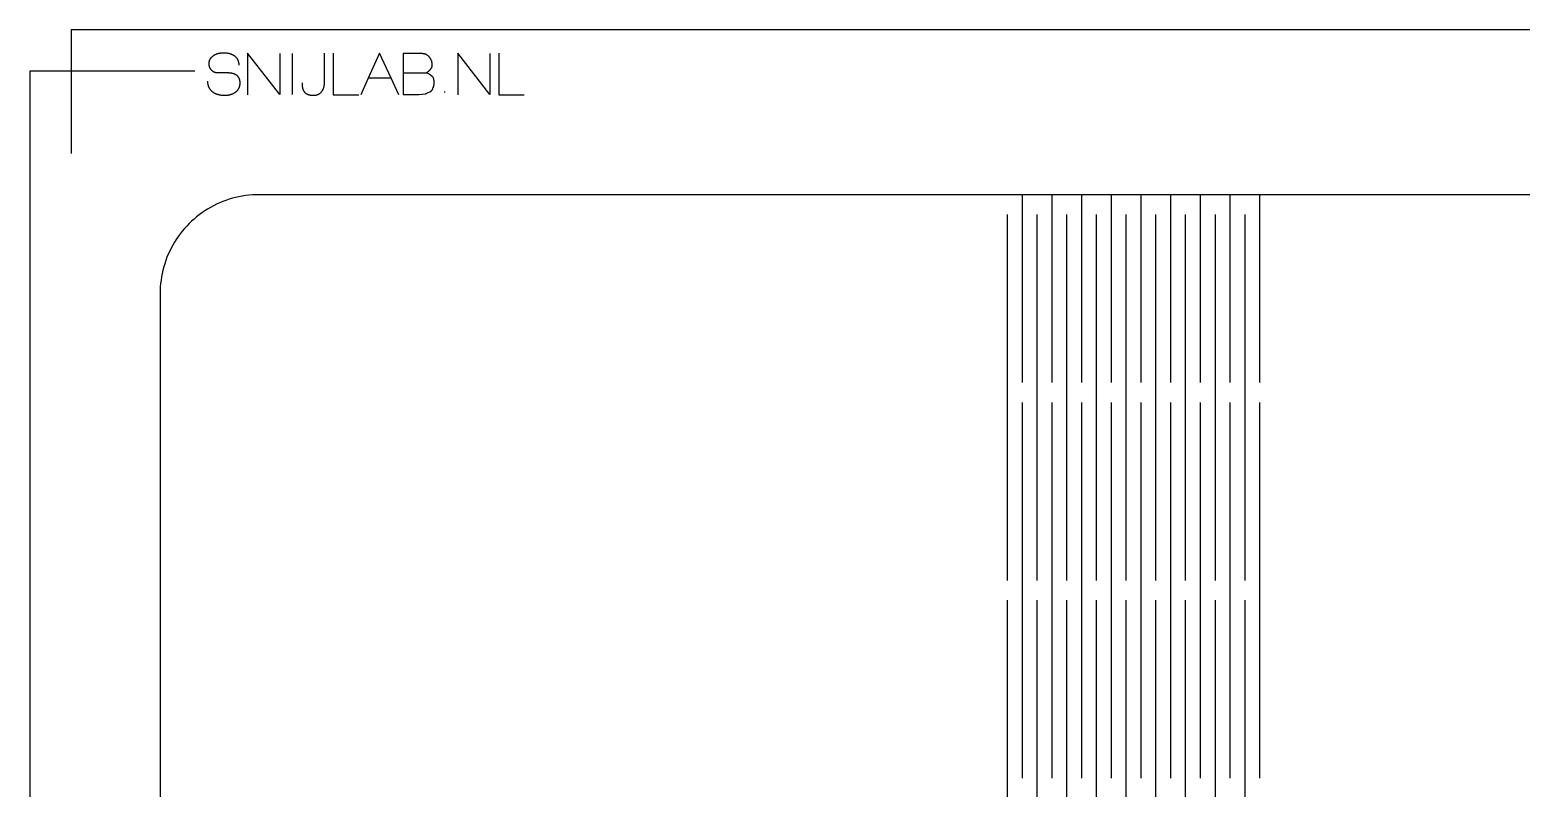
# Model space of a CAD drawing. Extents: x -180 to 180, y -173 to 173.
# Drawn here: x -179.9 to 0.9, y 81 to 173 of the extents above; entities that cross this region are included whole.
import ezdxf

# ---------------------------------------------------------------- set-up
doc = ezdxf.new("R2010")
doc.units = 0
doc.header["$MEASUREMENT"] = 0
doc.layers.get('0').update_dxf_attribs({"linetype": 'CONTINUOUS'})

msp = doc.modelspace()

# ---------------------------------------------------------------- linework, layer by layer
for p, q in [((116.09, 173), (-174.91, 173)), ((-174.91, 173), (-174.91, 158)), ((-157.54, 169.94), (-157.51, 169.96)), ((-157.51, 169.96), (-157.48, 169.98)), ((-157.48, 169.98), (-157.45, 169.99)), ((-157.45, 169.99), (-157.41, 170.01)), ((-157.41, 170.01), (-157.38, 170.03)), ((-157.38, 170.03), (-157.35, 170.04)), ((-157.35, 170.04), (-157.31, 170.06)), ((-157.31, 170.06), (-157.28, 170.07)), ((-157.28, 170.07), (-157.24, 170.08)), ((-157.24, 170.08), (-157.21, 170.09)), ((-157.21, 170.09), (-157.17, 170.11)), ((-157.17, 170.11), (-157.13, 170.12)), ((-157.13, 170.12), (-157.1, 170.13)), ((-157.1, 170.13), (-157.06, 170.14)), ((-157.06, 170.14), (-157.02, 170.15)), ((-157.02, 170.15), (-156.98, 170.16)), ((-156.98, 170.16), (-156.95, 170.16)), ((-156.95, 170.16), (-156.89, 170.18)), ((-156.89, 170.18), (-156.85, 170.18)), ((-156.85, 170.18), (-156.81, 170.19)), ((-156.81, 170.19), (-156.77, 170.19)), ((-156.77, 170.19), (-156.73, 170.2)), ((-156.73, 170.2), (-156.69, 170.2)), ((-156.69, 170.2), (-156.64, 170.21)), ((-156.64, 170.21), (-156.6, 170.21)), ((-156.6, 170.21), (-156.56, 170.21)), ((-156.56, 170.21), (-156.52, 170.21)), ((-156.52, 170.21), (-156.47, 170.21)), ((-156.47, 170.21), (-156.43, 170.21)), ((-156.43, 170.21), (-156.38, 170.21)), ((-156.38, 170.21), (-156.33, 170.21)), ((-156.33, 170.21), (-156.28, 170.21)), ((-156.28, 170.21), (-156.23, 170.21)), ((-156.23, 170.21), (-156.19, 170.2)), ((-156.19, 170.2), (-156.14, 170.2)), ((-156.14, 170.2), (-156.1, 170.2)), ((-156.1, 170.2), (-156.05, 170.19)), ((-156.05, 170.19), (-156.01, 170.19)), ((-156.01, 170.19), (-155.96, 170.18)), ((-155.96, 170.18), (-155.92, 170.17)), ((-155.92, 170.17), (-155.88, 170.17)), ((-155.88, 170.17), (-155.83, 170.16)), ((-155.83, 170.16), (-155.79, 170.15)), ((-155.79, 170.15), (-155.75, 170.14)), ((-155.75, 170.14), (-155.71, 170.13)), ((-155.71, 170.13), (-155.67, 170.12)), ((-155.67, 170.12), (-155.63, 170.11)), ((-155.63, 170.11), (-155.59, 170.09)), ((-155.59, 170.09), (-155.55, 170.08)), ((-155.55, 170.08), (-155.52, 170.07)), ((-155.52, 170.07), (-155.48, 170.05)), ((-155.48, 170.05), (-155.44, 170.04)), ((-155.44, 170.04), (-155.41, 170.02)), ((-155.41, 170.02), (-155.37, 170.01)), ((-155.37, 170.01), (-155.34, 169.99)), ((-155.34, 169.99), (-155.31, 169.97)), ((-155.31, 169.97), (-155.27, 169.96)), ((-149.61, 165.15), (-153.52, 170.15)), ((-153.52, 170.15), (-153.52, 165.12)), ((-149.61, 170.13), (-149.61, 165.15)), ((-148.1, 170.12), (-148.11, 165.15)), ((-144.18, 166.69), (-144.18, 170.15)), ((-143.13, 170.15), (-143.13, 165.12)), ((-137.52, 170.15), (-138.87, 167.14)), ((-136.09, 167.14), (-137.52, 170.15)), ((-132.61, 170.12), (-134.64, 170.12)), ((-134.64, 170.12), (-134.64, 165.15)), ((-132.56, 170.12), (-132.61, 170.12)), ((-132.5, 170.12), (-132.56, 170.12)), ((-132.45, 170.11), (-132.5, 170.12)), ((-132.4, 170.11), (-132.45, 170.11)), ((-132.36, 170.11), (-132.4, 170.11)), ((-132.31, 170.11), (-132.36, 170.11)), ((-132.27, 170.1), (-132.31, 170.11)), ((-132.23, 170.1), (-132.27, 170.1)), ((-132.19, 170.09), (-132.23, 170.1)), ((-132.15, 170.09), (-132.19, 170.09)), ((-132.11, 170.08), (-132.15, 170.09)), ((-132.08, 170.07), (-132.11, 170.08)), ((-132.04, 170.07), (-132.08, 170.07)), ((-132.01, 170.06), (-132.04, 170.07)), ((-131.98, 170.05), (-132.01, 170.06)), ((-131.91, 170.03), (-131.98, 170.05)), ((-131.85, 170), (-131.91, 170.03)), ((-131.82, 169.99), (-131.85, 170)), ((-131.8, 169.99), (-131.82, 169.99)), ((-131.76, 169.97), (-131.8, 169.99)), ((-131.68, 169.9), (-131.76, 169.97)), ((-124.12, 165.15), (-128.03, 170.15)), ((-128.03, 170.15), (-128.03, 165.12)), ((-124.12, 170.13), (-124.12, 165.15)), ((-123.06, 170.15), (-123.06, 165.12)), ((-158.18, 168.92), (-158.17, 168.96)), ((-158.18, 168.88), (-158.18, 168.92)), ((-158.18, 168.83), (-158.18, 168.88)), ((-158.18, 168.79), (-158.18, 168.83)), ((-158.17, 168.76), (-158.18, 168.79)), ((-158.17, 169.04), (-158.16, 169.08)), ((-158.17, 169), (-158.17, 169.04)), ((-158.17, 168.96), (-158.17, 169)), ((-158.17, 168.72), (-158.17, 168.76)), ((-158.16, 168.68), (-158.17, 168.72)), ((-158.16, 169.11), (-158.15, 169.15)), ((-158.16, 169.08), (-158.16, 169.11)), ((-158.16, 168.65), (-158.16, 168.68)), ((-158.15, 168.61), (-158.16, 168.65)), ((-158.15, 169.15), (-158.14, 169.19)), ((-158.14, 168.58), (-158.15, 168.61)), ((-158.14, 169.19), (-158.13, 169.23)), ((-158.13, 168.54), (-158.14, 168.58)), ((-158.13, 169.23), (-158.12, 169.26)), ((-158.12, 168.51), (-158.13, 168.54)), ((-158.12, 169.26), (-158.11, 169.3)), ((-158.11, 168.47), (-158.12, 168.51)), ((-158.11, 169.3), (-158.09, 169.33)), ((-158.1, 168.44), (-158.11, 168.47)), ((-158.08, 168.41), (-158.1, 168.44)), ((-158.09, 169.33), (-158.08, 169.37)), ((-158.08, 169.37), (-158.06, 169.4)), ((-158.07, 168.37), (-158.08, 168.41)), ((-158.05, 168.34), (-158.07, 168.37)), ((-158.06, 169.4), (-158.05, 169.43)), ((-158.05, 169.43), (-158.03, 169.46)), ((-158.03, 168.31), (-158.05, 168.34)), ((-158.03, 169.46), (-158.01, 169.5)), ((-158.01, 168.28), (-158.03, 168.31)), ((-158.01, 169.5), (-157.99, 169.53)), ((-157.99, 168.24), (-158.01, 168.28)), ((-157.99, 169.53), (-157.97, 169.56)), ((-157.98, 168.22), (-157.99, 168.24)), ((-157.96, 168.2), (-157.98, 168.22)), ((-157.97, 169.56), (-157.95, 169.59)), ((-157.94, 168.18), (-157.96, 168.2)), ((-157.95, 169.59), (-157.93, 169.62)), ((-157.93, 168.16), (-157.94, 168.18)), ((-157.93, 169.62), (-157.9, 169.65)), ((-157.91, 168.14), (-157.93, 168.16)), ((-157.9, 169.65), (-157.88, 169.68)), ((-157.88, 169.68), (-157.85, 169.7)), ((-157.85, 169.7), (-157.82, 169.73)), ((-157.82, 169.73), (-157.79, 169.76)), ((-157.79, 169.76), (-157.77, 169.78)), ((-157.77, 169.78), (-157.73, 169.81)), ((-157.73, 169.81), (-157.7, 169.83)), ((-157.7, 169.83), (-157.67, 169.86)), ((-157.67, 169.86), (-157.64, 169.88)), ((-157.64, 169.88), (-157.6, 169.9)), ((-157.6, 169.9), (-157.57, 169.92)), ((-157.57, 169.92), (-157.54, 169.94)), ((-155.27, 169.96), (-155.24, 169.94)), ((-155.24, 169.94), (-155.21, 169.92)), ((-155.21, 169.92), (-155.18, 169.9)), ((-155.18, 169.9), (-155.15, 169.88)), ((-155.15, 169.88), (-155.11, 169.85)), ((-155.11, 169.85), (-155.08, 169.83)), ((-155.08, 169.83), (-155.05, 169.8)), ((-155.05, 169.8), (-155.02, 169.77)), ((-155.02, 169.77), (-154.99, 169.75)), ((-154.99, 169.75), (-154.96, 169.72)), ((-154.96, 169.72), (-154.93, 169.69)), ((-154.93, 169.69), (-154.9, 169.66)), ((-154.9, 169.66), (-154.88, 169.63)), ((-154.88, 169.63), (-154.85, 169.6)), ((-154.85, 169.6), (-154.83, 169.57)), ((-154.83, 169.57), (-154.8, 169.53)), ((-154.8, 169.53), (-154.78, 169.5)), ((-154.78, 169.5), (-154.76, 169.47)), ((-154.76, 169.47), (-154.74, 169.43)), ((-154.74, 169.43), (-154.72, 169.4)), ((-154.72, 169.4), (-154.7, 169.36)), ((-154.7, 169.36), (-154.69, 169.32)), ((-154.69, 169.32), (-154.67, 169.29)), ((-154.67, 169.29), (-154.66, 169.25)), ((-154.66, 169.25), (-154.64, 169.21)), ((-154.64, 169.21), (-154.63, 169.17)), ((-154.63, 169.17), (-154.62, 169.13)), ((-154.62, 169.13), (-154.61, 169.08)), ((-154.61, 169.08), (-154.6, 169.04)), ((-154.6, 169.04), (-154.59, 169)), ((-154.59, 169), (-154.58, 168.96)), ((-154.58, 168.96), (-154.58, 168.91)), ((-154.58, 168.91), (-154.57, 168.87)), ((-154.57, 168.87), (-154.57, 168.82)), ((-154.57, 168.82), (-154.56, 168.77)), ((-154.56, 168.77), (-154.56, 168.72)), ((-131.62, 169.83), (-131.68, 169.9)), ((-131.55, 169.77), (-131.62, 169.83)), ((-131.5, 169.71), (-131.55, 169.77)), ((-131.47, 169.68), (-131.5, 169.71)), ((-131.45, 169.65), (-131.47, 169.68)), ((-131.42, 169.62), (-131.45, 169.65)), ((-131.4, 169.6), (-131.42, 169.62)), ((-131.38, 169.57), (-131.4, 169.6)), ((-131.39, 168.14), (-131.36, 168.18)), ((-131.36, 169.55), (-131.38, 169.57)), ((-131.34, 169.52), (-131.36, 169.55)), ((-131.36, 168.18), (-131.33, 168.21)), ((-131.32, 169.5), (-131.34, 169.52)), ((-131.33, 168.21), (-131.3, 168.24)), ((-131.21, 169.24), (-131.32, 169.5)), ((-131.3, 168.24), (-131.28, 168.27)), ((-131.28, 168.27), (-131.27, 168.29)), ((-131.27, 168.29), (-131.25, 168.31)), ((-131.25, 168.31), (-131.24, 168.33)), ((-131.24, 168.33), (-131.23, 168.35)), ((-131.23, 168.35), (-131.21, 168.37)), ((-131.2, 169.22), (-131.21, 169.24)), ((-131.21, 168.37), (-131.2, 168.4)), ((-131.19, 169.19), (-131.2, 169.22)), ((-131.2, 168.4), (-131.18, 168.43)), ((-131.18, 169.17), (-131.19, 169.19)), ((-131.17, 169.14), (-131.18, 169.17)), ((-131.18, 168.43), (-131.17, 168.46)), ((-131.17, 169.12), (-131.17, 169.14)), ((-131.16, 169.09), (-131.17, 169.12)), ((-131.17, 168.46), (-131.16, 168.49)), ((-131.15, 169.07), (-131.16, 169.09)), ((-131.16, 168.49), (-131.15, 168.52)), ((-131.15, 169.04), (-131.15, 169.07)), ((-131.14, 169.01), (-131.15, 169.04)), ((-131.15, 168.52), (-131.14, 168.56)), ((-131.14, 168.97), (-131.14, 169.01)), ((-131.13, 168.93), (-131.14, 168.97)), ((-131.14, 168.56), (-131.13, 168.59)), ((-131.13, 168.89), (-131.13, 168.93)), ((-131.13, 168.86), (-131.13, 168.89)), ((-131.13, 168.83), (-131.13, 168.86)), ((-131.12, 168.8), (-131.13, 168.83)), ((-131.13, 168.62), (-131.12, 168.65)), ((-131.13, 168.59), (-131.13, 168.62)), ((-131.12, 168.77), (-131.12, 168.8)), ((-131.12, 168.74), (-131.12, 168.77)), ((-131.12, 168.71), (-131.12, 168.74)), ((-131.12, 168.68), (-131.12, 168.71)), ((-131.12, 168.65), (-131.12, 168.68)), ((-159.91, 168), (-179.91, 168)), ((-179.91, 168), (-179.91, -11)), ((-158.37, 166.75), (-158.37, 166.72)), ((-158.37, 166.72), (-158.37, 166.69)), ((-158.37, 166.69), (-158.36, 166.67)), ((-158.36, 166.67), (-158.36, 166.64)), ((-158.36, 166.64), (-158.36, 166.61)), ((-158.36, 166.61), (-158.36, 166.59)), ((-158.36, 166.59), (-158.36, 166.56)), ((-158.36, 166.56), (-158.35, 166.54)), ((-158.35, 166.54), (-158.35, 166.51)), ((-158.35, 166.51), (-158.34, 166.46)), ((-158.34, 166.46), (-158.33, 166.41)), ((-158.33, 166.41), (-158.32, 166.37)), ((-158.32, 166.37), (-158.31, 166.32)), ((-157.89, 168.12), (-157.91, 168.14)), ((-157.88, 168.1), (-157.89, 168.12)), ((-157.86, 168.08), (-157.88, 168.1)), ((-157.84, 168.06), (-157.86, 168.08)), ((-157.82, 168.04), (-157.84, 168.06)), ((-157.8, 168.02), (-157.82, 168.04)), ((-157.78, 168.01), (-157.8, 168.02)), ((-157.76, 167.99), (-157.78, 168.01)), ((-157.74, 167.97), (-157.76, 167.99)), ((-157.72, 167.96), (-157.74, 167.97)), ((-157.69, 167.94), (-157.72, 167.96)), ((-157.66, 167.92), (-157.69, 167.94)), ((-157.63, 167.9), (-157.66, 167.92)), ((-157.59, 167.88), (-157.63, 167.9)), ((-157.56, 167.86), (-157.59, 167.88)), ((-157.53, 167.85), (-157.56, 167.86)), ((-157.49, 167.84), (-157.53, 167.85)), ((-157.46, 167.83), (-157.49, 167.84)), ((-157.42, 167.82), (-157.46, 167.83)), ((-157.39, 167.81), (-157.42, 167.82)), ((-157.35, 167.8), (-157.39, 167.81)), ((-157.31, 167.8), (-157.35, 167.8)), ((-157.28, 167.79), (-157.31, 167.8)), ((-157.24, 167.79), (-157.28, 167.79)), ((-157.21, 167.79), (-157.24, 167.79)), ((-156.16, 167.79), (-157.21, 167.79)), ((-156.06, 167.79), (-156.16, 167.79)), ((-156.01, 167.78), (-156.06, 167.79)), ((-155.96, 167.78), (-156.01, 167.78)), ((-155.92, 167.78), (-155.96, 167.78)), ((-155.87, 167.78), (-155.92, 167.78)), ((-155.82, 167.77), (-155.87, 167.78)), ((-155.78, 167.77), (-155.82, 167.77)), ((-155.74, 167.76), (-155.78, 167.77)), ((-155.69, 167.76), (-155.74, 167.76)), ((-155.65, 167.75), (-155.69, 167.76)), ((-155.61, 167.75), (-155.65, 167.75)), ((-155.57, 167.74), (-155.61, 167.75)), ((-155.53, 167.74), (-155.57, 167.74)), ((-155.49, 167.73), (-155.53, 167.74)), ((-155.45, 167.72), (-155.49, 167.73)), ((-155.41, 167.72), (-155.45, 167.72)), ((-155.38, 167.71), (-155.41, 167.72)), ((-155.34, 167.7), (-155.38, 167.71)), ((-155.31, 167.69), (-155.34, 167.7)), ((-155.27, 167.68), (-155.31, 167.69)), ((-155.24, 167.67), (-155.27, 167.68)), ((-155.21, 167.66), (-155.24, 167.67)), ((-155.17, 167.65), (-155.21, 167.66)), ((-155.14, 167.64), (-155.17, 167.65)), ((-155.11, 167.63), (-155.14, 167.64)), ((-155.08, 167.62), (-155.11, 167.63)), ((-155.06, 167.61), (-155.08, 167.62)), ((-155.03, 167.59), (-155.06, 167.61)), ((-155, 167.58), (-155.03, 167.59)), ((-154.97, 167.56), (-155, 167.58)), ((-154.93, 167.54), (-154.97, 167.56)), ((-154.9, 167.52), (-154.93, 167.54)), ((-154.86, 167.5), (-154.9, 167.52)), ((-154.84, 167.49), (-154.86, 167.5)), ((-154.82, 167.47), (-154.84, 167.49)), ((-154.79, 167.45), (-154.82, 167.47)), ((-154.77, 167.43), (-154.79, 167.45)), ((-154.75, 167.41), (-154.77, 167.43)), ((-154.73, 167.4), (-154.75, 167.41)), ((-154.71, 167.38), (-154.73, 167.4)), ((-154.69, 167.36), (-154.71, 167.38)), ((-154.67, 167.34), (-154.69, 167.36)), ((-154.65, 167.32), (-154.67, 167.34)), ((-154.64, 167.29), (-154.65, 167.32)), ((-154.62, 167.27), (-154.64, 167.29)), ((-154.6, 167.25), (-154.62, 167.27)), ((-154.59, 167.23), (-154.6, 167.25)), ((-154.57, 167.2), (-154.59, 167.23)), ((-154.56, 167.18), (-154.57, 167.2)), ((-154.55, 167.16), (-154.56, 167.18)), ((-154.53, 167.13), (-154.55, 167.16)), ((-154.52, 167.11), (-154.53, 167.13)), ((-154.51, 167.08), (-154.52, 167.11)), ((-154.5, 167.05), (-154.51, 167.08)), ((-154.49, 167.03), (-154.5, 167.05)), ((-154.48, 167), (-154.49, 167.03)), ((-154.47, 166.97), (-154.48, 167)), ((-154.46, 166.94), (-154.47, 166.97)), ((-154.45, 166.9), (-154.46, 166.94)), ((-154.44, 166.86), (-154.45, 166.9)), ((-154.43, 166.82), (-154.44, 166.86)), ((-154.43, 166.78), (-154.43, 166.82)), ((-154.42, 166.73), (-154.43, 166.78)), ((-154.43, 166.34), (-154.42, 166.38)), ((-154.42, 166.69), (-154.42, 166.73)), ((-154.41, 166.65), (-154.42, 166.69)), ((-154.42, 166.43), (-154.41, 166.47)), ((-154.42, 166.38), (-154.42, 166.43)), ((-154.41, 166.6), (-154.41, 166.65)), ((-154.41, 166.56), (-154.41, 166.6)), ((-154.41, 166.51), (-154.41, 166.56)), ((-154.41, 166.47), (-154.41, 166.51)), ((-146.91, 166.57), (-146.91, 166.52)), ((-146.91, 166.52), (-146.91, 166.47)), ((-146.91, 166.47), (-146.91, 166.43)), ((-146.91, 166.43), (-146.91, 166.38)), ((-146.91, 166.38), (-146.91, 166.34)), ((-144.21, 166.3), (-144.2, 166.35)), ((-144.2, 166.39), (-144.19, 166.44)), ((-144.2, 166.35), (-144.2, 166.39)), ((-144.19, 166.54), (-144.18, 166.59)), ((-144.19, 166.49), (-144.19, 166.54)), ((-144.19, 166.44), (-144.19, 166.49)), ((-144.18, 166.64), (-144.18, 166.69)), ((-144.18, 166.59), (-144.18, 166.64)), ((-138.87, 167.14), (-139.79, 165.12)), ((-136.09, 167.14), (-138.87, 167.14)), ((-135.16, 165.12), (-136.09, 167.14)), ((-134.61, 167.8), (-131.82, 167.8)), ((-131.82, 167.8), (-131.79, 167.82)), ((-131.74, 167.76), (-131.82, 167.8)), ((-131.79, 167.82), (-131.75, 167.85)), ((-131.75, 167.85), (-131.71, 167.87)), ((-131.66, 167.72), (-131.74, 167.76)), ((-131.71, 167.87), (-131.68, 167.89)), ((-131.68, 167.89), (-131.64, 167.92)), ((-131.62, 167.69), (-131.66, 167.72)), ((-131.64, 167.92), (-131.61, 167.94)), ((-131.59, 167.67), (-131.62, 167.69)), ((-131.61, 167.94), (-131.58, 167.97)), ((-131.55, 167.65), (-131.59, 167.67)), ((-131.58, 167.97), (-131.54, 167.99)), ((-131.52, 167.63), (-131.55, 167.65)), ((-131.54, 167.99), (-131.51, 168.02)), ((-131.48, 167.61), (-131.52, 167.63)), ((-131.51, 168.02), (-131.48, 168.05)), ((-131.48, 168.05), (-131.45, 168.08)), ((-131.45, 167.59), (-131.48, 167.61)), ((-131.45, 168.08), (-131.42, 168.11)), ((-131.42, 167.57), (-131.45, 167.59)), ((-131.42, 168.11), (-131.39, 168.14)), ((-131.39, 167.55), (-131.42, 167.57)), ((-131.36, 167.53), (-131.39, 167.55)), ((-131.33, 167.51), (-131.36, 167.53)), ((-131.31, 167.49), (-131.33, 167.51)), ((-131.28, 167.47), (-131.31, 167.49)), ((-131.13, 167.35), (-131.28, 167.47)), ((-131.03, 167.26), (-131.13, 167.35)), ((-131.01, 167.24), (-131.03, 167.26)), ((-130.99, 167.21), (-131.01, 167.24)), ((-130.98, 167.18), (-130.99, 167.21)), ((-130.97, 167.16), (-130.98, 167.18)), ((-130.96, 167.13), (-130.97, 167.16)), ((-130.95, 167.11), (-130.96, 167.13)), ((-130.94, 167.08), (-130.95, 167.11)), ((-130.94, 167.05), (-130.94, 167.08)), ((-130.93, 167.02), (-130.94, 167.05)), ((-130.92, 166.99), (-130.93, 167.02)), ((-130.91, 166.95), (-130.92, 166.99)), ((-130.91, 166.9), (-130.91, 166.95)), ((-130.9, 166.85), (-130.91, 166.9)), ((-130.91, 166.3), (-130.9, 166.35)), ((-130.9, 166.8), (-130.9, 166.85)), ((-130.89, 166.78), (-130.9, 166.8)), ((-130.9, 166.39), (-130.89, 166.44)), ((-130.9, 166.35), (-130.9, 166.39)), ((-130.89, 166.75), (-130.89, 166.78)), ((-130.89, 166.73), (-130.89, 166.75)), ((-130.89, 166.7), (-130.89, 166.73)), ((-130.89, 166.67), (-130.89, 166.7)), ((-130.89, 166.64), (-130.89, 166.67)), ((-130.89, 166.62), (-130.89, 166.64)), ((-130.89, 166.59), (-130.89, 166.62)), ((-130.89, 166.54), (-130.89, 166.59)), ((-130.89, 166.49), (-130.89, 166.54)), ((-130.89, 166.44), (-130.89, 166.49)), ((-158.31, 166.32), (-158.3, 166.27)), ((-158.3, 166.27), (-158.29, 166.23)), ((-158.29, 166.23), (-158.27, 166.18)), ((-158.27, 166.18), (-158.26, 166.14)), ((-158.26, 166.14), (-158.24, 166.09)), ((-158.24, 166.09), (-158.22, 166.05)), ((-158.22, 166.05), (-158.2, 166.01)), ((-158.2, 166.01), (-158.18, 165.97)), ((-158.18, 165.97), (-158.16, 165.93)), ((-158.16, 165.93), (-158.13, 165.89)), ((-158.13, 165.89), (-158.11, 165.85)), ((-158.11, 165.85), (-158.08, 165.82)), ((-158.08, 165.82), (-158.06, 165.78)), ((-158.06, 165.78), (-158.03, 165.74)), ((-158.03, 165.74), (-158, 165.71)), ((-158, 165.71), (-157.97, 165.67)), ((-157.97, 165.67), (-157.94, 165.64)), ((-157.94, 165.64), (-157.91, 165.61)), ((-157.91, 165.61), (-157.87, 165.58)), ((-157.87, 165.58), (-157.84, 165.55)), ((-157.84, 165.55), (-157.8, 165.52)), ((-157.8, 165.52), (-157.76, 165.49)), ((-157.76, 165.49), (-157.72, 165.46)), ((-157.72, 165.46), (-157.69, 165.43)), ((-157.69, 165.43), (-157.65, 165.41)), ((-157.65, 165.41), (-157.61, 165.39)), ((-157.61, 165.39), (-157.58, 165.37)), ((-157.58, 165.37), (-157.54, 165.35)), ((-157.54, 165.35), (-157.5, 165.32)), ((-157.5, 165.32), (-157.46, 165.31)), ((-157.46, 165.31), (-157.42, 165.29)), ((-157.42, 165.29), (-157.38, 165.27)), ((-157.38, 165.27), (-157.34, 165.25)), ((-157.34, 165.25), (-157.3, 165.23)), ((-157.3, 165.23), (-157.26, 165.22)), ((-157.26, 165.22), (-157.22, 165.2)), ((-157.22, 165.2), (-157.17, 165.19)), ((-157.17, 165.19), (-157.13, 165.18)), ((-157.13, 165.18), (-157.08, 165.16)), ((-157.08, 165.16), (-157.04, 165.15)), ((-157.04, 165.15), (-156.99, 165.14)), ((-156.99, 165.14), (-156.95, 165.13)), ((-156.95, 165.13), (-156.9, 165.12)), ((-156.9, 165.12), (-156.83, 165.11)), ((-156.83, 165.11), (-156.78, 165.1)), ((-156.78, 165.1), (-156.73, 165.09)), ((-156.73, 165.09), (-156.68, 165.09)), ((-156.68, 165.09), (-156.63, 165.08)), ((-156.63, 165.08), (-156.57, 165.07)), ((-156.57, 165.07), (-156.52, 165.07)), ((-156.52, 165.07), (-156.47, 165.07)), ((-156.47, 165.07), (-156.41, 165.06)), ((-156.41, 165.06), (-156.36, 165.06)), ((-156.36, 165.06), (-156.3, 165.06)), ((-156.3, 165.06), (-156.25, 165.06)), ((-156.25, 165.06), (-156.2, 165.06)), ((-156.2, 165.06), (-156.16, 165.06)), ((-156.16, 165.06), (-156.11, 165.06)), ((-156.11, 165.06), (-156.07, 165.07)), ((-156.07, 165.07), (-156.02, 165.07)), ((-156.02, 165.07), (-155.98, 165.07)), ((-155.98, 165.07), (-155.93, 165.08)), ((-155.93, 165.08), (-155.89, 165.08)), ((-155.89, 165.08), (-155.85, 165.09)), ((-155.85, 165.09), (-155.81, 165.1)), ((-155.81, 165.1), (-155.76, 165.1)), ((-155.76, 165.1), (-155.72, 165.11)), ((-155.72, 165.11), (-155.68, 165.12)), ((-155.68, 165.12), (-155.64, 165.13)), ((-155.64, 165.13), (-155.6, 165.14)), ((-155.6, 165.14), (-155.56, 165.15)), ((-155.56, 165.15), (-155.52, 165.16)), ((-155.52, 165.16), (-155.48, 165.18)), ((-155.48, 165.18), (-155.45, 165.19)), ((-155.45, 165.19), (-155.41, 165.2)), ((-155.41, 165.2), (-155.37, 165.22)), ((-155.37, 165.22), (-155.33, 165.23)), ((-155.33, 165.23), (-155.3, 165.25)), ((-155.3, 165.25), (-155.26, 165.27)), ((-155.26, 165.27), (-155.23, 165.28)), ((-155.23, 165.28), (-155.19, 165.3)), ((-155.19, 165.3), (-155.16, 165.32)), ((-155.16, 165.32), (-155.12, 165.34)), ((-155.12, 165.34), (-155.09, 165.36)), ((-155.09, 165.36), (-155.06, 165.38)), ((-155.06, 165.38), (-155.02, 165.4)), ((-155.02, 165.4), (-154.99, 165.43)), ((-154.99, 165.43), (-154.96, 165.45)), ((-154.96, 165.45), (-154.92, 165.48)), ((-154.92, 165.48), (-154.89, 165.51)), ((-154.89, 165.51), (-154.86, 165.53)), ((-154.86, 165.53), (-154.82, 165.56)), ((-154.82, 165.56), (-154.79, 165.59)), ((-154.79, 165.59), (-154.77, 165.62)), ((-154.77, 165.62), (-154.74, 165.65)), ((-154.74, 165.65), (-154.71, 165.68)), ((-154.71, 165.68), (-154.69, 165.71)), ((-154.69, 165.71), (-154.66, 165.74)), ((-154.66, 165.74), (-154.64, 165.78)), ((-154.64, 165.78), (-154.62, 165.81)), ((-154.62, 165.81), (-154.59, 165.84)), ((-154.59, 165.84), (-154.58, 165.88)), ((-154.58, 165.88), (-154.56, 165.91)), ((-154.56, 165.91), (-154.54, 165.95)), ((-154.54, 165.95), (-154.52, 165.99)), ((-154.52, 165.99), (-154.51, 166.02)), ((-154.51, 166.02), (-154.49, 166.06)), ((-154.49, 166.06), (-154.48, 166.1)), ((-154.48, 166.1), (-154.47, 166.14)), ((-154.47, 166.14), (-154.46, 166.18)), ((-154.46, 166.18), (-154.45, 166.22)), ((-154.45, 166.22), (-154.44, 166.26)), ((-154.44, 166.26), (-154.43, 166.3)), ((-154.43, 166.3), (-154.43, 166.34)), ((-146.91, 166.34), (-146.91, 166.3)), ((-146.91, 166.3), (-146.9, 166.26)), ((-146.9, 166.26), (-146.9, 166.21)), ((-146.9, 166.21), (-146.89, 166.17)), ((-146.89, 166.17), (-146.89, 166.13)), ((-146.89, 166.13), (-146.88, 166.09)), ((-146.88, 166.09), (-146.87, 166.06)), ((-146.87, 166.06), (-146.87, 166.02)), ((-146.87, 166.02), (-146.86, 165.98)), ((-146.86, 165.98), (-146.85, 165.94)), ((-146.85, 165.94), (-146.84, 165.91)), ((-146.84, 165.91), (-146.83, 165.87)), ((-146.83, 165.87), (-146.82, 165.84)), ((-146.82, 165.84), (-146.81, 165.81)), ((-146.81, 165.81), (-146.79, 165.77)), ((-146.79, 165.77), (-146.78, 165.74)), ((-146.78, 165.74), (-146.77, 165.71)), ((-146.77, 165.71), (-146.75, 165.68)), ((-146.75, 165.68), (-146.74, 165.65)), ((-146.74, 165.65), (-146.72, 165.62)), ((-146.72, 165.62), (-146.71, 165.59)), ((-146.71, 165.59), (-146.69, 165.56)), ((-146.69, 165.56), (-146.67, 165.54)), ((-146.67, 165.54), (-146.65, 165.51)), ((-146.65, 165.51), (-146.63, 165.49)), ((-146.63, 165.49), (-146.61, 165.46)), ((-146.61, 165.46), (-146.59, 165.44)), ((-146.59, 165.44), (-146.57, 165.41)), ((-146.57, 165.41), (-146.55, 165.39)), ((-146.55, 165.39), (-146.53, 165.37)), ((-146.53, 165.37), (-146.5, 165.35)), ((-146.5, 165.35), (-146.48, 165.33)), ((-146.48, 165.33), (-146.46, 165.31)), ((-146.46, 165.31), (-146.43, 165.29)), ((-146.43, 165.29), (-146.4, 165.27)), ((-146.4, 165.27), (-146.38, 165.26)), ((-146.38, 165.26), (-146.35, 165.24)), ((-146.35, 165.24), (-146.32, 165.22)), ((-146.32, 165.22), (-146.29, 165.21)), ((-146.29, 165.21), (-146.26, 165.19)), ((-146.26, 165.19), (-146.23, 165.18)), ((-146.23, 165.18), (-146.2, 165.17)), ((-146.2, 165.17), (-146.17, 165.16)), ((-146.17, 165.16), (-146.14, 165.14)), ((-146.14, 165.14), (-146.11, 165.13)), ((-146.11, 165.13), (-146.07, 165.12)), ((-146.07, 165.12), (-146.04, 165.11)), ((-146.04, 165.11), (-146, 165.11)), ((-146, 165.11), (-145.97, 165.1)), ((-145.97, 165.1), (-145.93, 165.09)), ((-145.93, 165.09), (-145.9, 165.09)), ((-145.9, 165.09), (-145.86, 165.08)), ((-145.86, 165.08), (-145.82, 165.07)), ((-145.82, 165.07), (-145.78, 165.07)), ((-145.78, 165.07), (-145.74, 165.07)), ((-145.74, 165.07), (-145.7, 165.06)), ((-145.7, 165.06), (-145.66, 165.06)), ((-145.66, 165.06), (-145.62, 165.06)), ((-145.62, 165.06), (-145.58, 165.06)), ((-145.58, 165.06), (-145.53, 165.06)), ((-145.53, 165.06), (-145.49, 165.06)), ((-145.49, 165.06), (-145.45, 165.07)), ((-145.45, 165.07), (-145.41, 165.07)), ((-145.41, 165.07), (-145.37, 165.07)), ((-145.37, 165.07), (-145.33, 165.08)), ((-145.33, 165.08), (-145.29, 165.08)), ((-145.29, 165.08), (-145.25, 165.09)), ((-145.25, 165.09), (-145.21, 165.09)), ((-145.21, 165.09), (-145.17, 165.1)), ((-145.17, 165.1), (-145.14, 165.11)), ((-145.14, 165.11), (-145.1, 165.12)), ((-145.1, 165.12), (-145.07, 165.13)), ((-145.07, 165.13), (-145.03, 165.14)), ((-145.03, 165.14), (-145, 165.15)), ((-145, 165.15), (-144.97, 165.17)), ((-144.97, 165.17), (-144.93, 165.18)), ((-144.93, 165.18), (-144.9, 165.19)), ((-144.9, 165.19), (-144.87, 165.21)), ((-144.87, 165.21), (-144.84, 165.23)), ((-144.84, 165.23), (-144.81, 165.24)), ((-144.81, 165.24), (-144.78, 165.26)), ((-144.78, 165.26), (-144.75, 165.28)), ((-144.75, 165.28), (-144.73, 165.3)), ((-144.73, 165.3), (-144.7, 165.32)), ((-144.7, 165.32), (-144.67, 165.34)), ((-144.67, 165.34), (-144.65, 165.36)), ((-144.65, 165.36), (-144.62, 165.38)), ((-144.62, 165.38), (-144.6, 165.41)), ((-144.6, 165.41), (-144.57, 165.43)), ((-144.57, 165.43), (-144.55, 165.46)), ((-144.55, 165.46), (-144.53, 165.48)), ((-144.53, 165.48), (-144.51, 165.51)), ((-144.51, 165.51), (-144.49, 165.54)), ((-144.49, 165.54), (-144.47, 165.56)), ((-144.47, 165.56), (-144.45, 165.59)), ((-144.45, 165.59), (-144.43, 165.62)), ((-144.43, 165.62), (-144.41, 165.65)), ((-144.41, 165.65), (-144.39, 165.69)), ((-144.39, 165.69), (-144.38, 165.72)), ((-144.38, 165.72), (-144.36, 165.75)), ((-144.36, 165.75), (-144.35, 165.78)), ((-144.35, 165.78), (-144.33, 165.82)), ((-144.33, 165.82), (-144.32, 165.86)), ((-144.32, 165.86), (-144.3, 165.89)), ((-144.3, 165.89), (-144.29, 165.93)), ((-144.29, 165.93), (-144.28, 165.97)), ((-144.28, 165.97), (-144.27, 166.01)), ((-144.27, 166.01), (-144.26, 166.05)), ((-144.26, 166.05), (-144.25, 166.09)), ((-144.25, 166.09), (-144.24, 166.13)), ((-144.24, 166.13), (-144.23, 166.17)), ((-144.23, 166.17), (-144.22, 166.21)), ((-144.22, 166.21), (-144.21, 166.26)), ((-144.21, 166.26), (-144.21, 166.3)), ((-143.13, 165.12), (-140.02, 165.12)), ((-134.64, 165.15), (-132.75, 165.15)), ((-132.75, 165.15), (-132.35, 165.19)), ((-132.35, 165.19), (-131.95, 165.23)), ((-131.95, 165.23), (-131.92, 165.24)), ((-131.92, 165.24), (-131.88, 165.26)), ((-131.88, 165.26), (-131.86, 165.27)), ((-131.86, 165.27), (-131.83, 165.28)), ((-131.83, 165.28), (-131.77, 165.31)), ((-131.77, 165.31), (-131.61, 165.38)), ((-131.61, 165.38), (-131.4, 165.48)), ((-131.4, 165.48), (-131.37, 165.49)), ((-131.37, 165.49), (-131.34, 165.51)), ((-131.34, 165.51), (-131.31, 165.53)), ((-131.31, 165.53), (-131.29, 165.54)), ((-131.29, 165.54), (-131.26, 165.56)), ((-131.26, 165.56), (-131.24, 165.58)), ((-131.24, 165.58), (-131.22, 165.6)), ((-131.22, 165.6), (-131.2, 165.62)), ((-131.2, 165.62), (-131.18, 165.64)), ((-131.18, 165.64), (-131.16, 165.66)), ((-131.16, 165.66), (-131.14, 165.68)), ((-131.14, 165.68), (-131.13, 165.7)), ((-131.13, 165.7), (-131.11, 165.72)), ((-131.11, 165.72), (-131.1, 165.75)), ((-131.1, 165.75), (-131.09, 165.77)), ((-131.09, 165.77), (-131.07, 165.8)), ((-131.07, 165.8), (-131.06, 165.82)), ((-131.06, 165.85), (-131.05, 165.87)), ((-131.06, 165.82), (-131.06, 165.85)), ((-131.05, 165.87), (-131.04, 165.9)), ((-131.04, 165.93), (-131.03, 165.95)), ((-131.04, 165.9), (-131.04, 165.93)), ((-131.03, 165.95), (-131.01, 165.98)), ((-131.01, 165.98), (-131, 166)), ((-131, 166), (-130.99, 166.02)), ((-130.99, 166.02), (-130.98, 166.05)), ((-130.98, 166.05), (-130.97, 166.08)), ((-130.97, 166.08), (-130.96, 166.1)), ((-130.96, 166.1), (-130.95, 166.13)), ((-130.95, 166.13), (-130.94, 166.16)), ((-130.94, 166.16), (-130.93, 166.19)), ((-130.93, 166.19), (-130.92, 166.22)), ((-130.92, 166.26), (-130.91, 166.3)), ((-130.92, 166.22), (-130.92, 166.26)), ((-129.58, 165.39), (-129.58, 165.52)), ((-123.06, 165.12), (-119.96, 165.12)), ((-156.9, 152.01), (-157.27, 151.84)), ((-156.52, 152.16), (-156.9, 152.01)), ((-156.13, 152.31), (-156.52, 152.16)), ((-155.75, 152.44), (-156.13, 152.31)), ((-155.35, 152.56), (-155.75, 152.44)), ((-154.96, 152.66), (-155.35, 152.56)), ((-154.56, 152.75), (-154.96, 152.66)), ((-154.15, 152.83), (-154.56, 152.75)), ((-153.75, 152.89), (-154.15, 152.83)), ((-153.34, 152.94), (-153.75, 152.89)), ((-152.93, 152.97), (-153.34, 152.94)), ((-152.52, 152.99), (-152.93, 152.97)), ((-152.12, 153), (-152.52, 152.99)), ((-59.62, 153), (-152.12, 153)), ((-59.62, 153), (-59.62, 130.2)), ((-56.02, 153), (-59.62, 153)), ((-56.02, 153), (-56.02, 130.2)), ((-52.42, 153), (-56.02, 153)), ((-52.42, 153), (-52.42, 130.2)), ((-48.82, 153), (-52.42, 153)), ((-48.82, 153), (-48.82, 130.2)), ((-45.22, 153), (-48.82, 153)), ((-45.22, 153), (-45.22, 130.2)), ((-41.62, 153), (-45.22, 153)), ((-41.62, 153), (-41.62, 130.2)), ((-38.02, 153), (-41.62, 153)), ((-38.02, 153), (-38.02, 130.2)), ((-34.42, 153), (-38.02, 153)), ((-34.42, 153), (-34.42, 130.2)), ((-30.82, 153), (-34.42, 153)), ((59.88, 153), (-30.82, 153)), ((-30.82, 153), (-30.82, 130.2)), ((-159.69, 150.31), (-160, 150.04)), ((-159.37, 150.56), (-159.69, 150.31)), ((-159.04, 150.8), (-159.37, 150.56)), ((-158.7, 151.03), (-159.04, 150.8)), ((-158.35, 151.25), (-158.7, 151.03)), ((-158, 151.46), (-158.35, 151.25)), ((-157.64, 151.65), (-158, 151.46)), ((-157.27, 151.84), (-157.64, 151.65)), ((-61.42, 150.6), (-61.42, 106.2)), ((-57.82, 150.6), (-57.82, 106.2)), ((-54.22, 150.6), (-54.22, 106.2)), ((-50.62, 150.6), (-50.62, 106.2)), ((-47.02, 150.6), (-47.02, 106.2)), ((-43.42, 150.6), (-43.42, 106.2)), ((-39.82, 150.6), (-39.82, 106.2)), ((-36.22, 150.6), (-36.22, 106.2)), ((-32.62, 150.6), (-32.62, 106.2)), ((-161.42, 148.57), (-161.68, 148.25)), ((-161.16, 148.89), (-161.42, 148.57)), ((-160.89, 149.19), (-161.16, 148.89)), ((-160.6, 149.49), (-160.89, 149.19)), ((-160.31, 149.77), (-160.6, 149.49)), ((-160, 150.04), (-160.31, 149.77)), ((-162.77, 146.52), (-162.95, 146.15)), ((-162.58, 146.88), (-162.77, 146.52)), ((-162.37, 147.24), (-162.58, 146.88)), ((-162.15, 147.58), (-162.37, 147.24)), ((-161.92, 147.92), (-162.15, 147.58)), ((-161.68, 148.25), (-161.92, 147.92)), ((-163.42, 145.02), (-163.55, 144.63)), ((-163.28, 145.4), (-163.42, 145.02)), ((-163.12, 145.78), (-163.28, 145.4)), ((-162.95, 146.15), (-163.12, 145.78)), ((-163.94, 143.04), (-164, 142.63)), ((-163.86, 143.44), (-163.94, 143.04)), ((-163.77, 143.84), (-163.86, 143.44)), ((-163.67, 144.24), (-163.77, 143.84)), ((-163.55, 144.63), (-163.67, 144.24)), ((-164.11, 141.41), (-164.12, 141)), ((-164.09, 141.82), (-164.11, 141.41)), ((-164.05, 142.23), (-164.09, 141.82)), ((-164, 142.63), (-164.05, 142.23)), ((-164.12, 141), (-164.12, 21)), ((-59.62, 127.8), (-59.62, 82.2)), ((-56.02, 127.8), (-56.02, 82.2)), ((-52.42, 127.8), (-52.42, 82.2)), ((-48.82, 127.8), (-48.82, 82.2)), ((-45.22, 127.8), (-45.22, 82.2)), ((-41.62, 127.8), (-41.62, 82.2)), ((-38.02, 127.8), (-38.02, 82.2)), ((-34.42, 127.8), (-34.42, 82.2)), ((-30.82, 127.8), (-30.82, 82.2)), ((-61.42, 103.8), (-61.42, 58.2)), ((-57.82, 103.8), (-57.82, 58.2)), ((-54.22, 103.8), (-54.22, 58.2)), ((-50.62, 103.8), (-50.62, 58.2)), ((-47.02, 103.8), (-47.02, 58.2)), ((-43.42, 103.8), (-43.42, 58.2)), ((-39.82, 103.8), (-39.82, 58.2)), ((-36.22, 103.8), (-36.22, 58.2)), ((-32.62, 103.8), (-32.62, 58.2))]:
    msp.add_line(p, q)

doc.saveas('drawing.dxf')
